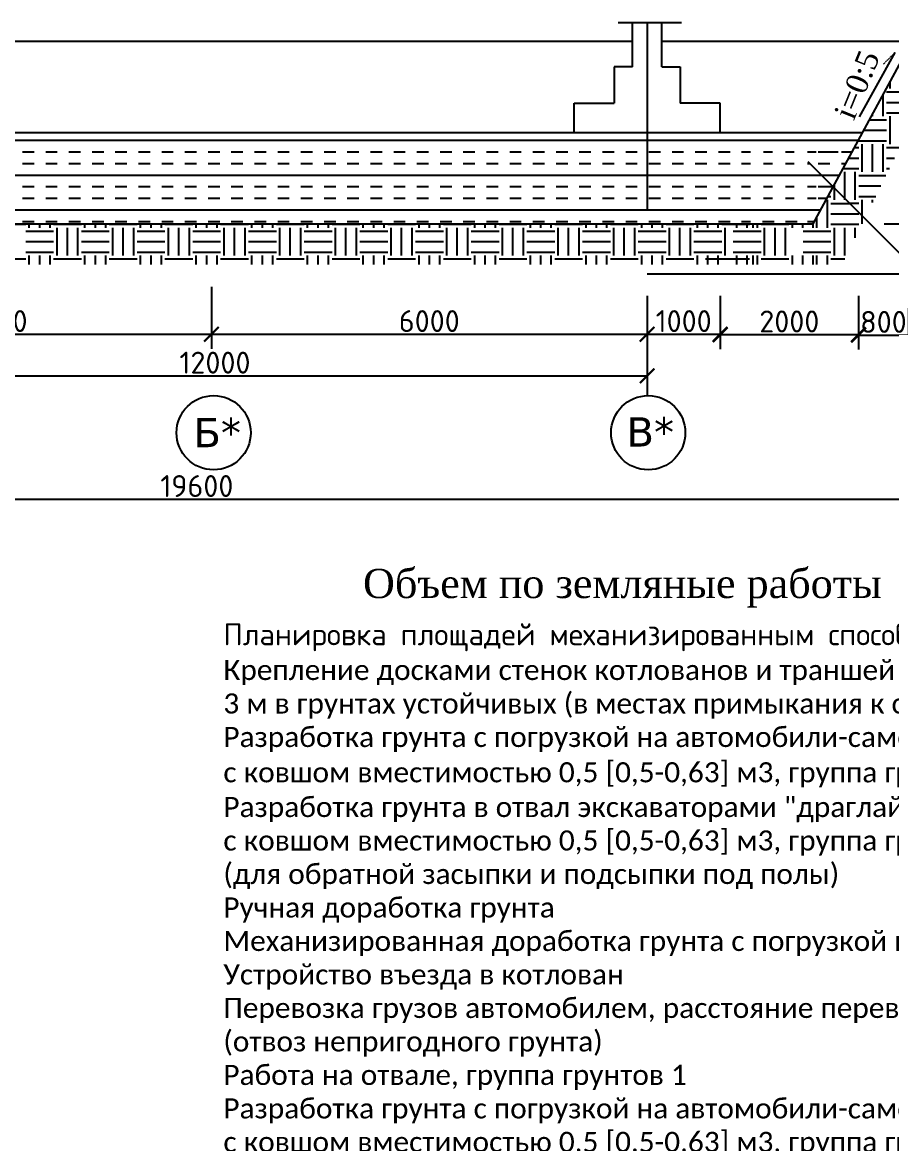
# Model space of a CAD drawing. Header units: millimetres. Extents: x 572274 to 2241483, y -888675 to -304135.
# Drawn here: x 837348 to 849243, y -630529 to -615182 of the extents above; entities that cross this region are included whole.
import ezdxf

# ---------------------------------------------------------------- set-up
doc = ezdxf.new("R2010")
doc.units = ezdxf.units.MM
doc.linetypes.add('ACAD_ISO03W100', pattern=[30, 12, -18])
doc.linetypes.add('ACAD_ISO10W100', pattern=[18, 12, -3, 0, -3])
doc.layers.add('RAMKA', color=19, linetype='Continuous')
doc.layers.add('ок', color=140, linetype='Continuous')
doc.styles.get("Standard").update_dxf_attribs({"font": 'isocpeur.ttf'})
doc.styles.add('TNRoman', font='timesbd.ttf')
doc.dimstyles.new('ISO-25$0', dxfattribs={"dimtxt": 300, "dimasz": 200, "dimexe": 100, "dimexo": 300, "dimgap": 50, "dimtad": 1, "dimdec": 0, "dimtxsty": 'Standard', "dimblk": 'OBLIQUE', "dimcen": 250, "dimdle": 150, "dimadec": 0, "dimazin": 0, "dimtfac": 1, "dimtdec": 0, "dimtmove": 0, "dimatfit": 3, "dimldrblk": 'OBLIQUE', "dimfxl": 1.25, "dimarcsym": 0})

# ---------------------------------------------------------------- blocks, each defined once
blk = doc.blocks.new('_ArchTick')
at = {"color": 0, "linetype": 'ByBlock', "const_width": 0.15}
blk.add_lwpolyline([(-0.5, -0.5), (0.5, 0.5)], dxfattribs=at)
blk = doc.blocks.new('*D1631')
at = {"layer": 'Defpoints', "color": 0, "lineweight": 25}
for p in [(846898, -618623), (848791, -618623), (848791, -619455)]:
    blk.add_point(p, dxfattribs=at)
at = {"layer": 'RAMKA', "color": 5, "lineweight": -2}
for p, q in [((846898, -618923), (846898, -619655)), ((848791, -618923), (848791, -619655)), ((846898, -619455), (848791, -619455))]:
    blk.add_line(p, q, dxfattribs=at)
at = {"layer": 'RAMKA', "color": 5, "lineweight": -2, "xscale": 200, "yscale": 200, "zscale": 200, "rotation": 180}
blk.add_blockref('_ArchTick', (846898, -619455), dxfattribs=at)
at = {"layer": 'RAMKA', "color": 5, "lineweight": -2, "xscale": 200, "yscale": 200, "zscale": 200}
blk.add_blockref('_ArchTick', (848791, -619455), dxfattribs=at)
at = {"layer": 'RAMKA', "color": 5, "insert": (847844, -619275), "char_height": 300, "attachment_point": 5}
blk.add_mtext('2000', dxfattribs=at)
blk = doc.blocks.new('*D1633')
at = {"layer": 'Defpoints', "color": 0, "lineweight": 25}
for p in [(849473, -617938), (848791, -619050), (849473, -619461)]:
    blk.add_point(p, dxfattribs=at)
at = {"layer": 'RAMKA', "color": 5, "lineweight": -2}
for p, q in [((849473, -618238), (849473, -619661)), ((848791, -619350), (848791, -619661)), ((848791, -619461), (849473, -619461))]:
    blk.add_line(p, q, dxfattribs=at)
at = {"layer": 'RAMKA', "color": 5, "lineweight": -2, "xscale": 200, "yscale": 200, "zscale": 200, "rotation": 180}
blk.add_blockref('_ArchTick', (848791, -619461), dxfattribs=at)
at = {"layer": 'RAMKA', "color": 5, "lineweight": -2, "xscale": 200, "yscale": 200, "zscale": 200}
blk.add_blockref('_ArchTick', (849473, -619461), dxfattribs=at)
at = {"layer": 'RAMKA', "color": 5, "insert": (849132, -619281), "char_height": 300, "attachment_point": 5}
blk.add_mtext('800', dxfattribs=at)
blk = doc.blocks.new('*D1635')
at = {"layer": 'Defpoints', "color": 0, "lineweight": 25}
for p in [(834068, -618623), (839935, -618545), (839935, -619450)]:
    blk.add_point(p, dxfattribs=at)
at = {"layer": 'RAMKA', "color": 5, "lineweight": -2}
for p, q in [((834068, -618923), (834068, -619650)), ((839935, -618845), (839935, -619650)), ((834068, -619450), (839935, -619450))]:
    blk.add_line(p, q, dxfattribs=at)
at = {"layer": 'RAMKA', "color": 5, "lineweight": -2, "xscale": 200, "yscale": 200, "zscale": 200, "rotation": 180}
blk.add_blockref('_ArchTick', (834068, -619450), dxfattribs=at)
at = {"layer": 'RAMKA', "color": 5, "lineweight": -2, "xscale": 200, "yscale": 200, "zscale": 200}
blk.add_blockref('_ArchTick', (839935, -619450), dxfattribs=at)
at = {"layer": 'RAMKA', "color": 5, "insert": (837001, -619270), "char_height": 300, "attachment_point": 5}
blk.add_mtext('6000', dxfattribs=at)
blk = doc.blocks.new('*D1636')
at = {"layer": 'Defpoints', "color": 0, "lineweight": 25}
for p in [(845898, -618623), (846898, -618623), (846898, -619450)]:
    blk.add_point(p, dxfattribs=at)
at = {"layer": 'RAMKA', "color": 5, "lineweight": -2}
for p, q in [((845898, -618923), (845898, -619650)), ((846898, -618923), (846898, -619650)), ((845898, -619450), (846898, -619450))]:
    blk.add_line(p, q, dxfattribs=at)
at = {"layer": 'RAMKA', "color": 5, "lineweight": -2, "xscale": 200, "yscale": 200, "zscale": 200, "rotation": 180}
blk.add_blockref('_ArchTick', (845898, -619450), dxfattribs=at)
at = {"layer": 'RAMKA', "color": 5, "lineweight": -2, "xscale": 200, "yscale": 200, "zscale": 200}
blk.add_blockref('_ArchTick', (846898, -619450), dxfattribs=at)
at = {"layer": 'RAMKA', "color": 5, "insert": (846398, -619270), "char_height": 300, "attachment_point": 5}
blk.add_mtext('1000', dxfattribs=at)
blk = doc.blocks.new('*D1637')
at = {"layer": 'Defpoints', "color": 0, "lineweight": 25}
for p in [(845898, -619462), (834068, -620019), (845898, -620019)]:
    blk.add_point(p, dxfattribs=at)
at = {"layer": 'RAMKA', "color": 5, "lineweight": -2}
for p, q in [((834068, -619719), (834068, -619819)), ((845898, -619762), (845898, -620219)), ((834068, -620019), (845898, -620019))]:
    blk.add_line(p, q, dxfattribs=at)
at = {"layer": 'RAMKA', "color": 5, "lineweight": -2, "xscale": 200, "yscale": 200, "zscale": 200, "rotation": 180}
blk.add_blockref('_ArchTick', (834068, -620019), dxfattribs=at)
at = {"layer": 'RAMKA', "color": 5, "lineweight": -2, "xscale": 200, "yscale": 200, "zscale": 200}
blk.add_blockref('_ArchTick', (845898, -620019), dxfattribs=at)
at = {"layer": 'RAMKA', "color": 5, "insert": (839983, -619839), "char_height": 300, "attachment_point": 5}
blk.add_mtext('12000', dxfattribs=at)
blk = doc.blocks.new('*D1638')
at = {"layer": 'Defpoints', "color": 0, "lineweight": 25}
for p in [(849455, -616688), (848841, -617938), (850060, -617938)]:
    blk.add_point(p, dxfattribs=at)
at = {"layer": 'RAMKA', "color": 5, "lineweight": -2}
for p, q in [((849755, -616688), (850260, -616688)), ((850060, -616688), (850060, -617938)), ((849141, -617938), (850260, -617938))]:
    blk.add_line(p, q, dxfattribs=at)
at = {"layer": 'RAMKA', "color": 5, "lineweight": -2, "xscale": 200, "yscale": 200, "zscale": 200}
for p, rotation in [((850060, -616688), 90), ((850060, -617938), 270)]:
    blk.add_blockref('_ArchTick', p, dxfattribs=dict(at, rotation=rotation))
at = {"layer": 'RAMKA', "color": 5, "insert": (849880, -617313), "char_height": 300, "attachment_point": 5, "rotation": 90}
blk.add_mtext('1200', dxfattribs=at)
blk = doc.blocks.new('*D1639')
at = {"layer": 'Defpoints', "color": 0, "lineweight": 25}
for p in [(839935, -618503), (845898, -618623), (845898, -619450)]:
    blk.add_point(p, dxfattribs=at)
at = {"layer": 'RAMKA', "color": 5, "lineweight": -2}
for p, q in [((839935, -618803), (839935, -619650)), ((845898, -618923), (845898, -619650)), ((839785, -619450), (846048, -619450))]:
    blk.add_line(p, q, dxfattribs=at)
at = {"layer": 'RAMKA', "color": 5, "lineweight": -2, "xscale": 200, "yscale": 200, "zscale": 200, "rotation": 180}
blk.add_blockref('_ArchTick', (839935, -619450), dxfattribs=at)
at = {"layer": 'RAMKA', "color": 5, "lineweight": -2, "xscale": 200, "yscale": 200, "zscale": 200}
blk.add_blockref('_ArchTick', (845898, -619450), dxfattribs=at)
at = {"layer": 'RAMKA', "color": 5, "insert": (842916, -619270), "char_height": 300, "attachment_point": 5}
blk.add_mtext('6000', dxfattribs=at)
blk = doc.blocks.new('*D1640')
at = {"layer": 'Defpoints', "color": 0, "lineweight": 25}
for p in [(829997, -619402), (849473, -619461), (849473, -621708)]:
    blk.add_point(p, dxfattribs=at)
at = {"layer": 'RAMKA', "color": 5, "lineweight": -2}
for p, q in [((829997, -619702), (829997, -621908)), ((849473, -619761), (849473, -621908)), ((829847, -621708), (849623, -621708))]:
    blk.add_line(p, q, dxfattribs=at)
at = {"layer": 'RAMKA', "color": 5, "lineweight": -2, "xscale": 200, "yscale": 200, "zscale": 200, "rotation": 180}
blk.add_blockref('_ArchTick', (829997, -621708), dxfattribs=at)
at = {"layer": 'RAMKA', "color": 5, "lineweight": -2, "xscale": 200, "yscale": 200, "zscale": 200}
blk.add_blockref('_ArchTick', (849473, -621708), dxfattribs=at)
at = {"layer": 'RAMKA', "color": 5, "insert": (839735, -621528), "char_height": 300, "attachment_point": 5}
blk.add_mtext('19600', dxfattribs=at)

msp = doc.modelspace()

# ---------------------------------------------------------------- hatches: boundary and pattern name
at = {"linetype": 'ByBlock', "ltscale": 50}
h = msp.add_hatch(dxfattribs=at)
h.set_pattern_fill('EARTH', color=256, scale=60, style=0)
h.set_pattern_definition([(0, (180519.63, -1374990.8), (381, 381), [381, -381]), (0, (180519.63, -1374847.92), (381, 381), [381, -381]), (0, (180519.63, -1374705.05), (381, 381), [381, -381]), (90, (180567.25, -1374657.42), (-381, 381), [381, -381]), (90, (180710.13, -1374657.42), (-381, 381), [381, -381]), (90, (180853, -1374657.42), (-381, 381), [381, -381])])
h.paths.add_polyline_path([(849802.841, -615984.472), (850689.041, -615984.472), (850689.041, -615438.449), (849524.024, -615438.449), (848444.926, -617434.561), (848876.639, -617865.879)])

# ---------------------------------------------------------------- linework, layer by layer
at = {"ltscale": 50}
for p, q in [((845499.776, -615181.579), (846368.889, -615181.579)), ((845897.892, -615183.002), (845897.892, -617745.101)), ((834200.236, -615438.449), (839734.931, -615438.449)), ((834200.236, -615438.449), (845697.892, -615438.449)), ((846097.892, -615438.449), (850689.041, -615438.449)), ((848172.524, -617938.449), (849524.024, -615438.449)), ((848806.428, -616472.469), (849290.492, -615594.245)), ((830603.859, -616688.449), (848848.274, -616688.449)), ((830654.632, -616794.227), (848791.091, -616794.227)), ((837349.165, -616952.977), (837507.915, -616952.977)), ((837666.665, -616952.977), (837825.415, -616952.977)), ((837984.165, -616952.977), (838142.915, -616952.977)), ((838301.665, -616952.977), (838460.415, -616952.977)), ((838619.165, -616952.977), (838777.915, -616952.977)), ((838936.665, -616952.977), (839095.415, -616952.977)), ((839254.165, -616952.977), (839412.915, -616952.977)), ((839571.665, -616952.977), (839730.415, -616952.977)), ((839889.165, -616952.977), (840047.915, -616952.977)), ((840206.665, -616952.977), (840365.415, -616952.977)), ((840524.165, -616952.977), (840682.915, -616952.977)), ((840841.665, -616952.977), (841000.415, -616952.977)), ((841159.165, -616952.977), (841317.915, -616952.977)), ((841476.665, -616952.977), (841635.415, -616952.977)), ((841794.165, -616952.977), (841952.915, -616952.977)), ((842111.665, -616952.977), (842270.415, -616952.977)), ((842429.165, -616952.977), (842587.915, -616952.977)), ((842746.665, -616952.977), (842905.415, -616952.977)), ((843064.165, -616952.977), (843222.915, -616952.977)), ((843381.665, -616952.977), (843540.415, -616952.977)), ((843699.165, -616952.977), (843857.915, -616952.977)), ((844016.665, -616952.977), (844175.415, -616952.977)), ((844334.165, -616952.977), (844492.915, -616952.977)), ((844651.665, -616952.977), (844810.415, -616952.977)), ((844969.165, -616952.977), (845127.915, -616952.977)), ((845286.665, -616952.977), (845445.415, -616952.977)), ((845604.165, -616952.977), (845762.915, -616952.977)), ((845921.665, -616952.977), (846080.415, -616952.977)), ((846239.165, -616952.977), (846397.915, -616952.977)), ((846556.665, -616952.977), (846715.415, -616952.977)), ((846874.165, -616952.977), (847032.915, -616952.977)), ((848240.884, -616952.977), (848399.634, -616952.977)), ((848558.384, -616952.977), (848705.27, -616952.977)), ((837349.165, -617111.727), (837507.915, -617111.727)), ((837666.665, -617111.727), (837825.415, -617111.727)), ((837984.165, -617111.727), (838142.915, -617111.727)), ((838301.665, -617111.727), (838460.415, -617111.727)), ((838619.165, -617111.727), (838777.915, -617111.727)), ((838936.665, -617111.727), (839095.415, -617111.727)), ((839254.165, -617111.727), (839412.915, -617111.727)), ((839571.665, -617111.727), (839730.415, -617111.727)), ((839889.165, -617111.727), (840047.915, -617111.727)), ((840206.665, -617111.727), (840365.415, -617111.727)), ((840524.165, -617111.727), (840682.915, -617111.727)), ((840841.665, -617111.727), (841000.415, -617111.727)), ((841159.165, -617111.727), (841317.915, -617111.727)), ((841476.665, -617111.727), (841635.415, -617111.727)), ((841794.165, -617111.727), (841952.915, -617111.727)), ((842111.665, -617111.727), (842270.415, -617111.727)), ((842429.165, -617111.727), (842587.915, -617111.727)), ((842746.665, -617111.727), (842905.415, -617111.727)), ((843064.165, -617111.727), (843222.915, -617111.727)), ((843381.665, -617111.727), (843540.415, -617111.727)), ((843699.165, -617111.727), (843857.915, -617111.727)), ((844016.665, -617111.727), (844175.415, -617111.727)), ((844334.165, -617111.727), (844492.915, -617111.727)), ((844651.665, -617111.727), (844810.415, -617111.727)), ((844969.165, -617111.727), (845127.915, -617111.727)), ((845286.665, -617111.727), (845445.415, -617111.727)), ((845604.165, -617111.727), (845762.915, -617111.727)), ((845921.665, -617111.727), (846080.415, -617111.727)), ((846239.165, -617111.727), (846397.915, -617111.727)), ((846556.665, -617111.727), (846715.415, -617111.727)), ((846874.165, -617111.727), (847032.915, -617111.727)), ((848096.014, -617085.97), (850291.338, -619279.279)), ((848240.884, -617111.727), (848399.634, -617111.727)), ((848558.384, -617111.727), (848619.45, -617111.727)), ((830883.232, -617270.477), (848533.63, -617270.477)), ((837349.165, -617429.227), (837507.915, -617429.227)), ((837666.665, -617429.227), (837825.415, -617429.227)), ((837984.165, -617429.227), (838142.915, -617429.227)), ((838301.665, -617429.227), (838460.415, -617429.227)), ((838619.165, -617429.227), (838777.915, -617429.227)), ((838936.665, -617429.227), (839095.415, -617429.227)), ((839254.165, -617429.227), (839412.915, -617429.227)), ((839571.665, -617429.227), (839730.415, -617429.227)), ((839889.165, -617429.227), (840047.915, -617429.227)), ((840206.665, -617429.227), (840365.415, -617429.227)), ((840524.165, -617429.227), (840682.915, -617429.227)), ((840841.665, -617429.227), (841000.415, -617429.227)), ((841159.165, -617429.227), (841317.915, -617429.227)), ((841476.665, -617429.227), (841635.415, -617429.227)), ((841794.165, -617429.227), (841952.915, -617429.227)), ((842111.665, -617429.227), (842270.415, -617429.227)), ((842429.165, -617429.227), (842587.915, -617429.227)), ((842746.665, -617429.227), (842905.415, -617429.227)), ((843064.165, -617429.227), (843222.915, -617429.227)), ((843381.665, -617429.227), (843540.415, -617429.227)), ((843699.165, -617429.227), (843857.915, -617429.227)), ((844016.665, -617429.227), (844175.415, -617429.227)), ((844334.165, -617429.227), (844492.915, -617429.227)), ((844651.665, -617429.227), (844810.415, -617429.227)), ((844969.165, -617429.227), (845127.915, -617429.227)), ((845286.665, -617429.227), (845445.415, -617429.227)), ((845604.165, -617429.227), (845762.915, -617429.227)), ((845921.665, -617429.227), (846080.415, -617429.227)), ((846239.165, -617429.227), (846397.915, -617429.227)), ((846556.665, -617429.227), (846715.415, -617429.227)), ((846874.165, -617429.227), (847032.915, -617429.227)), ((848240.884, -617429.227), (848399.634, -617429.227)), ((837349.165, -617587.977), (837507.915, -617587.977)), ((837666.665, -617587.977), (837825.415, -617587.977)), ((837984.165, -617587.977), (838142.915, -617587.977)), ((838301.665, -617587.977), (838460.415, -617587.977)), ((838619.165, -617587.977), (838777.915, -617587.977)), ((838936.665, -617587.977), (839095.415, -617587.977)), ((839254.165, -617587.977), (839412.915, -617587.977)), ((839571.665, -617587.977), (839730.415, -617587.977)), ((839889.165, -617587.977), (840047.915, -617587.977)), ((840206.665, -617587.977), (840365.415, -617587.977)), ((840524.165, -617587.977), (840682.915, -617587.977)), ((840841.665, -617587.977), (841000.415, -617587.977)), ((841159.165, -617587.977), (841317.915, -617587.977)), ((841476.665, -617587.977), (841635.415, -617587.977)), ((841794.165, -617587.977), (841952.915, -617587.977)), ((842111.665, -617587.977), (842270.415, -617587.977)), ((842429.165, -617587.977), (842587.915, -617587.977)), ((842746.665, -617587.977), (842905.415, -617587.977)), ((843064.165, -617587.977), (843222.915, -617587.977)), ((843381.665, -617587.977), (843540.415, -617587.977)), ((843699.165, -617587.977), (843857.915, -617587.977)), ((844016.665, -617587.977), (844175.415, -617587.977)), ((844334.165, -617587.977), (844492.915, -617587.977)), ((844651.665, -617587.977), (844810.415, -617587.977)), ((844969.165, -617587.977), (845127.915, -617587.977)), ((845286.665, -617587.977), (845445.415, -617587.977)), ((845604.165, -617587.977), (845762.915, -617587.977)), ((845921.665, -617587.977), (846080.415, -617587.977)), ((846239.165, -617587.977), (846397.915, -617587.977)), ((846556.665, -617587.977), (846715.415, -617587.977)), ((846874.165, -617587.977), (847032.915, -617587.977)), ((848240.884, -617587.977), (848361.989, -617587.977)), ((831111.832, -617746.727), (848276.169, -617746.727)), ((831203.859, -617938.449), (848172.524, -617938.449)), ((837349.165, -617905.477), (837507.915, -617905.477)), ((837666.665, -617905.477), (837825.415, -617905.477)), ((837984.165, -617905.477), (838142.915, -617905.477)), ((838301.665, -617905.477), (838460.415, -617905.477)), ((838619.165, -617905.477), (838777.915, -617905.477)), ((838936.665, -617905.477), (839095.415, -617905.477)), ((839254.165, -617905.477), (839412.915, -617905.477)), ((839571.665, -617905.477), (839730.415, -617905.477)), ((839889.165, -617905.477), (840047.915, -617905.477)), ((840206.665, -617905.477), (840365.415, -617905.477)), ((840524.165, -617905.477), (840682.915, -617905.477)), ((840841.665, -617905.477), (841000.415, -617905.477)), ((841159.165, -617905.477), (841317.915, -617905.477)), ((841476.665, -617905.477), (841635.415, -617905.477)), ((841794.165, -617905.477), (841952.915, -617905.477)), ((842111.665, -617905.477), (842270.415, -617905.477)), ((842429.165, -617905.477), (842587.915, -617905.477)), ((842746.665, -617905.477), (842905.415, -617905.477)), ((843064.165, -617905.477), (843222.915, -617905.477)), ((843381.665, -617905.477), (843540.415, -617905.477)), ((843699.165, -617905.477), (843857.915, -617905.477)), ((844016.665, -617905.477), (844175.415, -617905.477)), ((844334.165, -617905.477), (844492.915, -617905.477)), ((844651.665, -617905.477), (844810.415, -617905.477)), ((844969.165, -617905.477), (845127.915, -617905.477)), ((845286.665, -617905.477), (845445.415, -617905.477)), ((845604.165, -617905.477), (845762.915, -617905.477)), ((845921.665, -617905.477), (846080.415, -617905.477)), ((846239.165, -617905.477), (846397.915, -617905.477)), ((846556.665, -617905.477), (846715.415, -617905.477)), ((846874.165, -617905.477), (847032.915, -617905.477)), ((847476.907, -617905.477), (847635.657, -617905.477)), ((847794.407, -617905.477), (847953.157, -617905.477)), ((845897.892, -619105.227), (845897.892, -620290.357))]:
    msp.add_line(p, q, dxfattribs=at)
at = {"lineweight": 25}
for p, q in [((845697.892, -615788.449), (845697.892, -615181.579)), ((846097.892, -615788.449), (846097.892, -615181.579)), ((845697.892, -615788.449), (845447.892, -615788.449)), ((845447.892, -615788.449), (845447.892, -616288.449)), ((846097.892, -615788.449), (846347.892, -615788.449)), ((846347.892, -615788.449), (846347.892, -616288.449)), ((844897.892, -616688.449), (844897.892, -616288.449)), ((844897.892, -616288.449), (845447.892, -616288.449)), ((846897.892, -616288.449), (846347.892, -616288.449)), ((846897.892, -616688.449), (846897.892, -616288.449)), ((845897.892, -618623.495), (850172.89, -618623.495))]:
    msp.add_line(p, q, dxfattribs=at)
at = {"linetype": 'ACAD_ISO03W100', "ltscale": 10}
for p, q in [((847191.665, -616952.977), (848705.27, -616952.977)), ((847191.665, -617111.727), (848121.795, -617111.727)), ((847191.665, -617429.227), (848439.587, -617429.227)), ((847191.665, -617587.977), (848361.989, -617587.977)), ((847191.665, -617905.477), (848190.349, -617905.477))]:
    msp.add_line(p, q, dxfattribs=at)
at = {"linetype": 'ByBlock', "ltscale": 50}
for p, q in [((848375.601, -617562.799), (848412.625, -617562.799)), ((848460.25, -617610.424), (848460.25, -617449.872)), ((848365, -617991.424), (848365, -617610.424)), ((848412.625, -617658.049), (848668.619, -617658.049)), ((848603.125, -617610.424), (848603.125, -617592.616)), ((848222.125, -617991.424), (848222.125, -617846.697)), ((848412.625, -617800.924), (848793.625, -617800.924)), ((848841.25, -617937.764), (848841.25, -617830.522)), ((837012.907, -617943.799), (837393.907, -617943.799)), ((837441.532, -617991.424), (837441.532, -617938.449)), ((837584.407, -617991.424), (837584.407, -617938.449)), ((837727.282, -617991.424), (837727.282, -617938.449)), ((837774.907, -617943.799), (838155.907, -617943.799)), ((837822.532, -618372.424), (837822.532, -617991.424)), ((837965.407, -618372.424), (837965.407, -617991.424)), ((838108.282, -618372.424), (838108.282, -617991.424)), ((838203.532, -617991.424), (838203.532, -617938.449)), ((838346.407, -617991.424), (838346.407, -617938.449)), ((838489.282, -617991.424), (838489.282, -617938.449)), ((838536.907, -617943.799), (838917.907, -617943.799)), ((838584.532, -618372.424), (838584.532, -617991.424)), ((838727.407, -618372.424), (838727.407, -617991.424)), ((838870.282, -618372.424), (838870.282, -617991.424)), ((838965.532, -617991.424), (838965.532, -617938.449)), ((839108.407, -617991.424), (839108.407, -617938.449)), ((839251.282, -617991.424), (839251.282, -617938.449)), ((839298.907, -617943.799), (839679.907, -617943.799)), ((839346.532, -618372.424), (839346.532, -617991.424)), ((839489.407, -618372.424), (839489.407, -617991.424)), ((839632.282, -618372.424), (839632.282, -617991.424)), ((839727.532, -617991.424), (839727.532, -617938.449)), ((839870.407, -617991.424), (839870.407, -617938.449)), ((840013.282, -617991.424), (840013.282, -617938.449)), ((840060.907, -617943.799), (840441.907, -617943.799)), ((840108.532, -618372.424), (840108.532, -617991.424)), ((840251.407, -618372.424), (840251.407, -617991.424)), ((840394.282, -618372.424), (840394.282, -617991.424)), ((840489.532, -617991.424), (840489.532, -617938.449)), ((840632.407, -617991.424), (840632.407, -617938.449)), ((840775.282, -617991.424), (840775.282, -617938.449)), ((840822.907, -617943.799), (841203.907, -617943.799)), ((840870.532, -618372.424), (840870.532, -617991.424)), ((841013.407, -618372.424), (841013.407, -617991.424)), ((841156.282, -618372.424), (841156.282, -617991.424)), ((841251.532, -617991.424), (841251.532, -617938.449)), ((841394.407, -617991.424), (841394.407, -617938.449)), ((841537.282, -617991.424), (841537.282, -617938.449)), ((841584.907, -617943.799), (841965.907, -617943.799)), ((841632.532, -618372.424), (841632.532, -617991.424)), ((841775.407, -618372.424), (841775.407, -617991.424)), ((841918.282, -618372.424), (841918.282, -617991.424)), ((842013.532, -617991.424), (842013.532, -617938.449)), ((842156.407, -617991.424), (842156.407, -617938.449)), ((842299.282, -617991.424), (842299.282, -617938.449)), ((842346.907, -617943.799), (842727.907, -617943.799)), ((842394.532, -618372.424), (842394.532, -617991.424)), ((842537.407, -618372.424), (842537.407, -617991.424)), ((842680.282, -618372.424), (842680.282, -617991.424)), ((842775.532, -617991.424), (842775.532, -617938.449)), ((842918.407, -617991.424), (842918.407, -617938.449)), ((843061.282, -617991.424), (843061.282, -617938.449)), ((843108.907, -617943.799), (843489.907, -617943.799)), ((843156.532, -618372.424), (843156.532, -617991.424)), ((843299.407, -618372.424), (843299.407, -617991.424)), ((843442.282, -618372.424), (843442.282, -617991.424)), ((843537.532, -617991.424), (843537.532, -617938.449)), ((843680.407, -617991.424), (843680.407, -617938.449)), ((843823.282, -617991.424), (843823.282, -617938.449)), ((843870.907, -617943.799), (844251.907, -617943.799)), ((843918.532, -618372.424), (843918.532, -617991.424)), ((844061.407, -618372.424), (844061.407, -617991.424)), ((844204.282, -618372.424), (844204.282, -617991.424)), ((844299.532, -617991.424), (844299.532, -617938.449)), ((844442.407, -617991.424), (844442.407, -617938.449)), ((844585.282, -617991.424), (844585.282, -617938.449)), ((844632.907, -617943.799), (845013.907, -617943.799)), ((844680.532, -618372.424), (844680.532, -617991.424)), ((844823.407, -618372.424), (844823.407, -617991.424)), ((844966.282, -618372.424), (844966.282, -617991.424)), ((845061.532, -617991.424), (845061.532, -617938.449)), ((845204.407, -617991.424), (845204.407, -617938.449)), ((845347.282, -617991.424), (845347.282, -617938.449)), ((845394.907, -617943.799), (845775.907, -617943.799)), ((845442.532, -618372.424), (845442.532, -617991.424)), ((845585.407, -618372.424), (845585.407, -617991.424)), ((845728.282, -618372.424), (845728.282, -617991.424)), ((845823.532, -617991.424), (845823.532, -617938.449)), ((845966.407, -617991.424), (845966.407, -617938.449)), ((846109.282, -617991.424), (846109.282, -617938.449)), ((846156.907, -617943.799), (846537.907, -617943.799)), ((846204.532, -618372.424), (846204.532, -617991.424)), ((846347.407, -618372.424), (846347.407, -617991.424)), ((846490.282, -618372.424), (846490.282, -617991.424)), ((846585.532, -617991.424), (846585.532, -617938.449)), ((846728.407, -617991.424), (846728.407, -617938.449)), ((846871.282, -617991.424), (846871.282, -617938.449)), ((846918.907, -617943.799), (847299.907, -617943.799)), ((846966.532, -618372.424), (846966.532, -617991.424)), ((847124.774, -617991.424), (847124.774, -617938.449)), ((847267.649, -617991.424), (847267.649, -617938.449)), ((847347.532, -617991.424), (847347.532, -617938.449)), ((847410.524, -617991.424), (847410.524, -617938.449)), ((847458.149, -617943.799), (847839.149, -617943.799)), ((847505.774, -618372.424), (847505.774, -617991.424)), ((847648.649, -618372.424), (847648.649, -617991.424)), ((847791.524, -618372.424), (847791.524, -617991.424)), ((847886.774, -617991.424), (847886.774, -617938.449)), ((848029.649, -617991.424), (848029.649, -617938.449)), ((848172.524, -617991.424), (848172.524, -617938.449)), ((848412.625, -617943.799), (848793.625, -617943.799)), ((848460.25, -618372.424), (848460.25, -617991.424)), ((848603.125, -618372.424), (848603.125, -617991.424)), ((848746, -618131.247), (848746, -617991.424)), ((837393.907, -618039.049), (837774.907, -618039.049)), ((837393.907, -618181.924), (837774.907, -618181.924)), ((838155.907, -618039.049), (838536.907, -618039.049)), ((838155.907, -618181.924), (838536.907, -618181.924)), ((838917.907, -618039.049), (839298.907, -618039.049)), ((838917.907, -618181.924), (839298.907, -618181.924)), ((839679.907, -618039.049), (840060.907, -618039.049)), ((839679.907, -618181.924), (840060.907, -618181.924)), ((840441.907, -618039.049), (840822.907, -618039.049)), ((840441.907, -618181.924), (840822.907, -618181.924)), ((841203.907, -618039.049), (841584.907, -618039.049)), ((841203.907, -618181.924), (841584.907, -618181.924)), ((841965.907, -618039.049), (842346.907, -618039.049)), ((841965.907, -618181.924), (842346.907, -618181.924)), ((842727.907, -618039.049), (843108.907, -618039.049)), ((842727.907, -618181.924), (843108.907, -618181.924)), ((843489.907, -618039.049), (843870.907, -618039.049)), ((843489.907, -618181.924), (843870.907, -618181.924)), ((844251.907, -618039.049), (844632.907, -618039.049)), ((844251.907, -618181.924), (844632.907, -618181.924)), ((845013.907, -618039.049), (845394.907, -618039.049)), ((845013.907, -618181.924), (845394.907, -618181.924)), ((845775.907, -618039.049), (846156.907, -618039.049)), ((845775.907, -618181.924), (846156.907, -618181.924)), ((846537.907, -618039.049), (846918.907, -618039.049)), ((846537.907, -618181.924), (846918.907, -618181.924)), ((847077.149, -618039.049), (847458.149, -618039.049)), ((847077.149, -618181.924), (847458.149, -618181.924)), ((848031.625, -618039.049), (848412.625, -618039.049)), ((848031.625, -618181.924), (848412.625, -618181.924)), ((837393.907, -618324.799), (837774.907, -618324.799)), ((838155.907, -618324.799), (838536.907, -618324.799)), ((838917.907, -618324.799), (839298.907, -618324.799)), ((839679.907, -618324.799), (840060.907, -618324.799)), ((840441.907, -618324.799), (840822.907, -618324.799)), ((841203.907, -618324.799), (841584.907, -618324.799)), ((841965.907, -618324.799), (842346.907, -618324.799)), ((842727.907, -618324.799), (843108.907, -618324.799)), ((843489.907, -618324.799), (843870.907, -618324.799)), ((844251.907, -618324.799), (844632.907, -618324.799)), ((845013.907, -618324.799), (845394.907, -618324.799)), ((845775.907, -618324.799), (846156.907, -618324.799)), ((846537.907, -618324.799), (846918.907, -618324.799)), ((847077.149, -618324.799), (847458.149, -618324.799)), ((848031.625, -618324.799), (848412.625, -618324.799)), ((837012.907, -618420.049), (837393.907, -618420.049)), ((837441.532, -618494.808), (837441.532, -618372.424)), ((837584.407, -618494.808), (837584.407, -618372.424)), ((837727.282, -618494.808), (837727.282, -618372.424)), ((837774.907, -618420.049), (838155.907, -618420.049)), ((838203.532, -618494.808), (838203.532, -618372.424)), ((838346.407, -618494.808), (838346.407, -618372.424)), ((838489.282, -618494.808), (838489.282, -618372.424)), ((838536.907, -618420.049), (838917.907, -618420.049)), ((838965.532, -618494.808), (838965.532, -618372.424)), ((839108.407, -618494.808), (839108.407, -618372.424)), ((839251.282, -618494.808), (839251.282, -618372.424)), ((839298.907, -618420.049), (839679.907, -618420.049)), ((839727.532, -618494.808), (839727.532, -618372.424)), ((839870.407, -618494.808), (839870.407, -618372.424)), ((840013.282, -618494.808), (840013.282, -618372.424)), ((840060.907, -618420.049), (840441.907, -618420.049)), ((840489.532, -618494.808), (840489.532, -618372.424)), ((840632.407, -618494.808), (840632.407, -618372.424)), ((840775.282, -618494.808), (840775.282, -618372.424)), ((840822.907, -618420.049), (841203.907, -618420.049)), ((841251.532, -618494.808), (841251.532, -618372.424)), ((841394.407, -618494.808), (841394.407, -618372.424)), ((841537.282, -618494.808), (841537.282, -618372.424)), ((841584.907, -618420.049), (841965.907, -618420.049)), ((842013.532, -618494.808), (842013.532, -618372.424)), ((842156.407, -618494.808), (842156.407, -618372.424)), ((842299.282, -618494.808), (842299.282, -618372.424)), ((842346.907, -618420.049), (842727.907, -618420.049)), ((842775.532, -618494.808), (842775.532, -618372.424)), ((842918.407, -618494.808), (842918.407, -618372.424)), ((843061.282, -618494.808), (843061.282, -618372.424)), ((843108.907, -618420.049), (843489.907, -618420.049)), ((843537.532, -618494.808), (843537.532, -618372.424)), ((843680.407, -618494.808), (843680.407, -618372.424)), ((843823.282, -618494.808), (843823.282, -618372.424)), ((843870.907, -618420.049), (844251.907, -618420.049)), ((844299.532, -618494.808), (844299.532, -618372.424)), ((844442.407, -618494.808), (844442.407, -618372.424)), ((844585.282, -618494.808), (844585.282, -618372.424)), ((844632.907, -618420.049), (845013.907, -618420.049)), ((845061.532, -618494.808), (845061.532, -618372.424)), ((845204.407, -618494.808), (845204.407, -618372.424)), ((845347.282, -618494.808), (845347.282, -618372.424)), ((845394.907, -618420.049), (845775.907, -618420.049)), ((845823.532, -618494.808), (845823.532, -618372.424)), ((845966.407, -618494.808), (845966.407, -618372.424)), ((846109.282, -618494.808), (846109.282, -618372.424)), ((846156.907, -618420.049), (846537.907, -618420.049)), ((846585.532, -618494.808), (846585.532, -618372.424)), ((846696.149, -618420.049), (847124.774, -618420.049)), ((846728.407, -618494.808), (846728.407, -618372.424)), ((846871.282, -618494.808), (846871.282, -618372.424)), ((846918.907, -618420.049), (847299.907, -618420.049)), ((847124.774, -618494.808), (847124.774, -618372.424)), ((847267.649, -618494.808), (847267.649, -618372.424)), ((847347.532, -618494.808), (847347.532, -618372.424)), ((847410.524, -618494.808), (847410.524, -618372.424)), ((847458.149, -618420.049), (847839.149, -618420.049)), ((847886.774, -618494.808), (847886.774, -618372.424)), ((848029.649, -618494.808), (848029.649, -618372.424)), ((848172.524, -618494.808), (848172.524, -618372.424)), ((848222.125, -618494.808), (848222.125, -618372.424)), ((848365, -618494.808), (848365, -618372.424)), ((848412.625, -618420.049), (848603.825, -618420.049))]:
    msp.add_line(p, q, dxfattribs=at)
at = {"ltscale": 50}
msp.add_circle((845912.731, -620798.037), 507.897, dxfattribs=at)
at = {"layer": 'RAMKA'}
msp.add_circle((839964.67, -620798.037), 507.897, dxfattribs=at)
at = {"layer": 'ок', "color": 0, "linetype": 'ACAD_ISO10W100', "lineweight": 13}
msp.add_line((849290.492, -615594.245), (849129.935, -615754.322), dxfattribs=at)

# ---------------------------------------------------------------- texts
at = {"insert": (848448.021, -616423.532), "char_height": 300, "width": 1543.87019, "attachment_point": 1, "rotation": 67.8094287, "style": 'TNRoman'}
msp.add_mtext('{\\fTimes New Roman|b0|i0|c204|p18;i=0:5}', dxfattribs=at)
at = {"ltscale": 50, "attachment_point": 1}
for s, insert, char_height, width in [('{\\fVerdana|b0|i0|c204|p34;Б*}', (839688.23, -620596.247), 400, 402.59419), ('{\\fVerdana|b0|i0|c204|p34;В*}', (845615.723, -620587.064), 400, 402.59419), ('Планировка площадей механизированным способом{\\fTimes New Roman|b0|i0|c186|p18;, }группа грунтов {\\fTimes New Roman|b0|i0|c186|p18;1^I^I- \\fTimes New Roman|b0|i0|c204|p18;2260\\fTimes New Roman|b0|i0|c186|p18;,\\fTimes New Roman|b0|i0|c204|p18;0\\fTimes New Roman|b0|i0|c186|p18; }м{\\fTimes New Roman|b0|i0|c186|p18;2\\P\\fCalibri|b0|i0|c204|p34;\\H0.9167x;Крепление досками стенок котлованов и траншей более 3 м, глубиной до \\P3 м в грунтах устойчивых (в местах примыкания к сущ.зданию^I^I^I^I- 47,5 м2\\PРазработка грунта с погрузкой на автомобили-самосвалы экскаваторами \\Pс ковшом вместимостью 0,5 [0,5-0,63] м3, группа грунтов^I^I^I\\fTimes New Roman|b0|i0|c186|p18;\\H1.091x;^I^I- \\fTimes New Roman|b0|i0|c204|p18;1054,0\\fTimes New Roman|b0|i0|c186|p18; }м{\\fTimes New Roman|b0|i0|c186|p18;3\\fTimes New Roman|b0|i0|c204|p18;\\P\\fCalibri|b0|i0|c204|p34;\\H0.9167x;Разработка грунта в отвал экскаваторами "драглайн" или "обратная лопата" \\Pс ковшом вместимостью 0,5 [0,5-0,63] м3, группа грунтов 2 \\P(для обратной засыпки и подсыпки под полы)^I^I^I^I^I^I- 1668,8 м3\\PРучная доработка грунта^I^I^I^I^I^I^I^I^I^I- 51,2 м3\\PМеханизированная доработка грунта с погрузкой на автомобили^I^I^I- 153,8 м3\\PУстройство въезда в котлован^I^I^I^I^I^I^I^I^I- 156,0 м3\\PПеревозка грузов автомобилем, расстояние перевозки 1 км, класс груза 1\\P(отвоз непригодного грунта)^I^I^I^I^I^I^I^I^I- 2017 тон.\\PРабота на отвале, группа грунтов 1^I^I^I^I^I^I^I^I- 1207,8 м3\\PРазработка грунта с погрузкой на автомобили-самосвалы экскаваторами \\Pс ковшом вместимостью 0,5 [0,5-0,63] м3, группа грунтов 2 \\P(из карьера пригодного грунта для подушки)^I^I^I^I^I^I^I- 1574,0 м3\\PПеревозка грузов автомобилем, расстояние перевозки 5 км, класс груза 1\\P(привоз пригодного грунта)^I^I^I^I^I^I^I^I^I- 2675,8 тон.\\PУстройство грунтовых подушек на просадочных грунтах методом послойной укатки^I- 1574,0 м3\\PПодсыпка грунта экскаватором оборуд.грейферным ковшом^I^I^I^I- 1264,0 м3\\PЗасыпка траншей и котлованов с перемещением грунта до 5 м \\Pбульдозерами мощностью 59 [80] квт [л.с.], 2 группа грунтов^I^I^I^I- 448,6 м3}', (840097.919, -623408.371), 300, 18259.50178)]:
    msp.add_mtext(s, dxfattribs=dict(at, insert=insert, char_height=char_height, width=width))
at = {"ltscale": 5, "insert": (842009.328, -622661.665), "char_height": 300, "width": 12513.27872, "attachment_point": 1, "style": 'TNRoman'}
msp.add_mtext('\\pt6000;{\\fTimes New Roman|b0|i0|c204|p18;\\H1.333x;Объем по земляные работы}', dxfattribs=at)

# ---------------------------------------------------------------- dimensions: what is measured, and where the dimension line sits
at = {"layer": 'RAMKA'}
dim = msp.add_linear_dim(base=(850060.468, -617938.449), p1=(849455.309, -616688.449), p2=(848841.25, -617938.449), angle=90, text='1200', dimstyle='ISO-25$0', override={"dimexe": 200, "dimgap": 30, "dimdec": 2, "dimrnd": 0, "dimtxsty": 'Standard', "dimblk": 'ArchTick', "dimcen": 200, "dimdle": 0, "dimclrd": 5, "dimclre": 5, "dimclrt": 5, "dimtdec": 2, "dimldrblk": 'ArchTick'}, dxfattribs=at)
dim.commit()
dim.dimension.update_dxf_attribs({"geometry": '*D1638', "text_midpoint": (849880.468, -617313.449)})
for base, p1, p2, text, picture, middle in [((849472.524, -619460.837), (848791.091, -619049.531), (849472.524, -617938.449), '800', '*D1633', (849131.807, -619460.837)), ((846897.892, -619449.607), (845897.892, -618623.495), (846897.892, -618623.495), '1000', '*D1636', (846397.892, -619449.607))]:
    dim = msp.add_linear_dim(base=base, p1=p1, p2=p2, text=text, dimstyle='ISO-25$0', override={"dimexe": 200, "dimgap": 30, "dimdec": 2, "dimrnd": 0, "dimtxsty": 'Standard', "dimblk": 'ArchTick', "dimcen": 200, "dimdle": 0, "dimclrd": 5, "dimclre": 5, "dimclrt": 5, "dimtdec": 2, "dimldrblk": 'ArchTick'}, dxfattribs=at)
    dim.commit()
    dim.dimension.update_dxf_attribs({"geometry": picture, "text_midpoint": middle, "dimtype": 160})
for base, p1, p2, text, override, picture, middle in [((839934.931, -619449.607), (834067.788, -618623.495), (839934.931, -618545.126), '6000', {"dimexe": 200, "dimgap": 30, "dimdec": 2, "dimrnd": 0, "dimtxsty": 'Standard', "dimblk": 'ArchTick', "dimcen": 200, "dimdle": 0, "dimclrd": 5, "dimclre": 5, "dimclrt": 5, "dimtdec": 2, "dimldrblk": 'ArchTick'}, '*D1635', (837001.36, -619269.607)), ((845897.892, -619449.607), (839934.931, -618502.748), (845897.892, -618623.495), '6000', {"dimexe": 200, "dimgap": 30, "dimdec": 2, "dimblk": 'ArchTick', "dimcen": 200, "dimclrd": 5, "dimclre": 5, "dimclrt": 5, "dimtdec": 2, "dimldrblk": 'ArchTick'}, '*D1639', (842916.411, -619269.607)), ((848791.091, -619455.046), (846897.892, -618623.495), (848791.091, -618623.495), '2000', {"dimexe": 200, "dimgap": 30, "dimdec": 2, "dimrnd": 0, "dimtxsty": 'Standard', "dimblk": 'ArchTick', "dimcen": 200, "dimdle": 0, "dimclrd": 5, "dimclre": 5, "dimclrt": 5, "dimtdec": 2, "dimldrblk": 'ArchTick'}, '*D1631', (847844.491, -619275.046)), ((849472.524, -621708.084), (829996.665, -619401.8), (849472.524, -619460.837), '19600', {"dimexe": 200, "dimgap": 30, "dimdec": 2, "dimblk": 'ArchTick', "dimcen": 200, "dimclrd": 5, "dimclre": 5, "dimclrt": 5, "dimtdec": 2, "dimldrblk": 'ArchTick'}, '*D1640', (839734.595, -621528.084)), ((845897.892, -620019.292), (834067.788, -620019.292), (845897.892, -619462.087), '12000', {"dimexe": 200, "dimgap": 30, "dimdec": 2, "dimrnd": 0, "dimtxsty": 'Standard', "dimblk": 'ArchTick', "dimcen": 200, "dimdle": 0, "dimclrd": 5, "dimclre": 5, "dimclrt": 5, "dimtdec": 2, "dimldrblk": 'ArchTick'}, '*D1637', (839982.84, -619839.292))]:
    dim = msp.add_linear_dim(base=base, p1=p1, p2=p2, text=text, dimstyle='ISO-25$0', override=override, dxfattribs=at)
    dim.commit()
    dim.dimension.update_dxf_attribs({"geometry": picture, "text_midpoint": middle})

doc.saveas('drawing.dxf')
